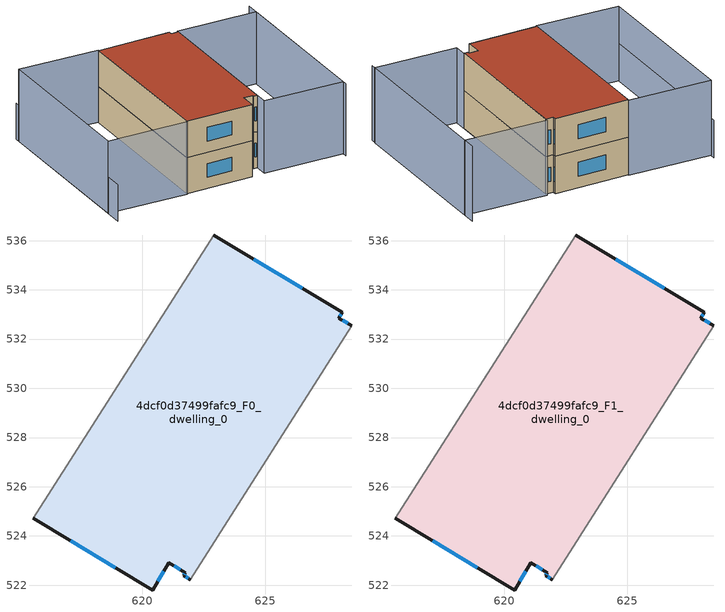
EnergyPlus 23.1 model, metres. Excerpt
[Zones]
4dcf0d37499fafc9_F0_dwelling_0
 floor ground (EU_floor_Construction): 628.12,533.09 627.98,532.85 628.5,532.54 621.94,522.23 621.68,522.38 621.75,522.51 621.08,522.91 620.42,521.8 615.57,524.72 622.9,536.23 z0
 wall outside (EU_wall_Construction): 615.57,524.72 620.42,521.8 621.08,522.91 621.75,522.51 621.68,522.38 621.94,522.23 / 628.5,532.54 627.98,532.85 628.12,533.09 622.9,536.23 z0:3
 wall adiabatic (EU_wall_Construction): 622.9,536.23 615.57,524.72 / 621.94,522.23 628.5,532.54 z0:3
 window (EU_Window_Construction): 621.73,522.47 621.7,522.42 / 621.29,522.79 621.54,522.63 / 620.62,522.15 620.87,522.57 / 617.08,523.81 618.91,522.71 / 626.49,534.07 624.53,535.25 / 628.02,532.93 628.08,533.02 / 628.34,532.64 628.14,532.75 / 621.76,522.33 621.86,522.28 z0.93:2.07
4dcf0d37499fafc9_F1_dwelling_0
 floor to 4dcf0d37499fafc9_F0_dwelling_0 (EU_floor_Construction): 628.12,533.09 627.98,532.85 628.5,532.54 621.94,522.23 621.68,522.38 621.75,522.51 621.08,522.91 620.42,521.8 615.57,524.72 622.9,536.23 z3
 wall outside (EU_wall_Construction): 615.57,524.72 620.42,521.8 621.08,522.91 621.75,522.51 621.68,522.38 621.94,522.23 / 628.5,532.54 627.98,532.85 628.12,533.09 622.9,536.23 z3:6
 wall adiabatic (EU_wall_Construction): 622.9,536.23 615.57,524.72 / 621.94,522.23 628.5,532.54 z3:6
 window (EU_Window_Construction): 621.73,522.47 621.7,522.42 / 621.29,522.79 621.54,522.63 / 620.62,522.15 620.87,522.57 / 617.08,523.81 618.91,522.71 / 626.49,534.07 624.53,535.25 / 628.02,532.93 628.08,533.02 / 628.34,532.64 628.14,532.75 / 621.76,522.33 621.86,522.28 z3.93:5.07
 roof outside (EU_roof_Construction): 621.94,522.23 628.5,532.54 627.98,532.85 628.12,533.09 622.9,536.23 615.57,524.72 620.42,521.8 621.08,522.91 621.75,522.51 621.68,522.38 z6
shading: 626.86,517.39 634.88,529.99 / 609.85,528.27 617.26,539.92 / 617.26,539.92 622.95,536.3 / 622.95,536.3 615.53,524.65 / 615.53,524.65 609.85,528.27 / 634.29,529.06 627.06,517.71 / 627.06,517.71 621.37,521.33 / 621.37,521.33 628.6,532.68 / 628.6,532.68 634.29,529.06 z0:6; 617.49,540.27 609.05,527.01 z0:3
[Building]
EU S2 Campaign: North Axis=0; Terrain=City; Solar Distribution=FullExterior
[Site:Location]
Montreal-Trudeau.Intl.AP: Latitude=45.4667; Longitude=-73.75; Time Zone=-5; Elevation=36
[SizingPeriod:WeatherFileDays]
AnnualSizingPeriod: Begin Month=1; Begin Day of Month=1; End Month=12; End Day of Month=31; Day of Week for Start Day=Monday; Use Weather File Daylight Saving Period=No; Use Weather File Rain and Snow Indicators=No
[MATERIAL]
EU_InternalMass_Material: Roughness=MediumRough; Thickness=0.1; Conductivity=1; Density=1800; Specific Heat=900; Thermal Absorptance=0.9; Solar Absorptance=0.7; Visible Absorptance=0.7
[MATERIAL:NOMASS] Roughness=MediumRough; Thermal Absorptance=0.9; Solar Absorptance=0.7; Visible Absorptance=0.7
Name | Thermal Resistance
EU_wall_NoMass; EU_floor_NoMass | 1.51479
EU_roof_NoMass | 2.84114
[WINDOWMATERIAL:SIMPLEGLAZINGSYSTEM]
EU_Window_SimpleGlazing: UFactor=3.53504; Solar Heat Gain Coefficient=0.8; Visible Transmittance=0.8
[CONSTRUCTION]
EU_wall_Construction: EU_wall_NoMass
EU_roof_Construction: EU_roof_NoMass
EU_floor_Construction: EU_floor_NoMass
EU_Window_Construction: EU_Window_SimpleGlazing
EU_InternalMass_Construction: EU_InternalMass_Material
[ZONE] Type=1; Multiplier=1; Ceiling Height=autocalculate; Floor Area=autocalculate; Part of Total Floor Area=Yes
Name | Volume
4dcf0d37499fafc9_F0_dwelling_0 | 270.083
4dcf0d37499fafc9_F1_dwelling_0 | 270.081
[INTERNALMASS] Construction=EU_InternalMass_Construction; Surface Area=90.0277
Name | Zone or ZoneList
4dcf0d37499fafc9_F0_dwelling_0_EU_InternalMass | 4dcf0d37499fafc9_F0_dwelling_0
4dcf0d37499fafc9_F1_dwelling_0_EU_InternalMass | 4dcf0d37499fafc9_F1_dwelling_0
[OTHEREQUIPMENT] Fuel Type=Electricity; Design Level Calculation Method=Watts/Area; Power per Zone Floor Area=1; Fraction Latent=0; Fraction Radiant=0; Fraction Lost=0; Carbon Dioxide Generation Rate=0; EndUse Subcategory=EU_Step8_InternalGains
Name | Zone or ZoneList or Space or SpaceList | Schedule
EU_Step8_InternalGain_4dcf0d37499fafc9_F0_dwelling_0_f000 | 4dcf0d37499fafc9_F0_dwelling_0 | EU_Step8_GainSchedule_4dcf0d37499fafc9_F0_dwelling_0_f000
EU_Step8_InternalGain_4dcf0d37499fafc9_F1_dwelling_0_f000 | 4dcf0d37499fafc9_F1_dwelling_0 | EU_Step8_GainSchedule_4dcf0d37499fafc9_F1_dwelling_0_f000
[ZONEVENTILATION:DESIGNFLOWRATE] Schedule=EU_AlwaysOn; Design Flow Rate Calculation Method=AirChanges/Hour; Air Changes per Hour=0.775154; Ventilation Type=Natural; Fan Pressure Rise=0; Fan Total Efficiency=1; Constant Term Coefficient=1; Temperature Term Coefficient=0; Velocity Term Coefficient=0; Velocity Squared Term Coefficient=0; Minimum Indoor Temperature=-100; Maximum Indoor Temperature=100; Delta Temperature=-100; Minimum Outdoor Temperature=-100; Maximum Outdoor Temperature=100; Maximum Wind Speed=40
Name | Zone or ZoneList or Space or SpaceList
EU_ConstantAir_4dcf0d37499fafc9_F0_dwelling_0 | 4dcf0d37499fafc9_F0_dwelling_0
EU_ConstantAir_4dcf0d37499fafc9_F1_dwelling_0 | 4dcf0d37499fafc9_F1_dwelling_0
[HVACTEMPLATE:THERMOSTAT] Constant Heating Setpoint=20; Constant Cooling Setpoint=50
EU_HeatOnly_4dcf0d37499fafc9_F0_dwelling_0; EU_HeatOnly_4dcf0d37499fafc9_F1_dwelling_0
[HVACTEMPLATE:ZONE:IDEALLOADSAIRSYSTEM] System Availability Schedule=EU_AlwaysOn; Maximum Heating Supply Air Temperature=50; Minimum Cooling Supply Air Temperature=13; Maximum Heating Supply Air Humidity Ratio=0.0156; Minimum Cooling Supply Air Humidity Ratio=0.0077; Heating Limit=NoLimit; Cooling Limit=NoLimit; Heating Availability Schedule=EU_AlwaysOn; Cooling Availability Schedule=EU_CoolingOff; Dehumidification Control Type=ConstantSensibleHeatRatio; Cooling Sensible Heat Ratio=0.7; Dehumidification Setpoint=60; Humidification Control Type=None; Humidification Setpoint=30; Outdoor Air Method=None; Outdoor Air Flow Rate per Person=0.00944; Outdoor Air Flow Rate per Zone Floor Area=0; Outdoor Air Flow Rate per Zone=0; Demand Controlled Ventilation Type=None; Outdoor Air Economizer Type=NoEconomizer; Heat Recovery Type=None; Sensible Heat Recovery Effectiveness=0.7; Latent Heat Recovery Effectiveness=0.65
Name | Template Thermostat
4dcf0d37499fafc9_F0_dwelling_0 | EU_HeatOnly_4dcf0d37499fafc9_F0_dwelling_0
4dcf0d37499fafc9_F1_dwelling_0 | EU_HeatOnly_4dcf0d37499fafc9_F1_dwelling_0
[SIZING:ZONE] Zone Cooling Design Supply Air Temperature Input Method=SupplyAirTemperature; Zone Cooling Design Supply Air Temperature=13; Zone Heating Design Supply Air Temperature Input Method=SupplyAirTemperature; Zone Heating Design Supply Air Temperature=50; Zone Cooling Design Supply Air Humidity Ratio=0.008; Zone Heating Design Supply Air Humidity Ratio=0.008; Cooling Design Air Flow Method=DesignDay; Cooling Design Air Flow Rate=0; Cooling Minimum Air Flow per Zone Floor Area=0.000762; Cooling Minimum Air Flow=0; Cooling Minimum Air Flow Fraction=0.2; Heating Design Air Flow Method=DesignDay; Heating Design Air Flow Rate=0; Heating Maximum Air Flow per Zone Floor Area=0.002032; Heating Maximum Air Flow=0.141576; Heating Maximum Air Flow Fraction=0.3; Account for Dedicated Outdoor Air System=No; Dedicated Outdoor Air System Control Strategy=NeutralSupplyAir; Dedicated Outdoor Air Low Setpoint Temperature for Design=autosize; Dedicated Outdoor Air High Setpoint Temperature for Design=autosize; Zone Load Sizing Method=Sensible Load Only No Latent Load; Zone Latent Cooling Design Supply Air Humidity Ratio Input Method=HumidityRatioDifference; Zone Cooling Design Supply Air Humidity Ratio Difference=0.005; Zone Latent Heating Design Supply Air Humidity Ratio Input Method=HumidityRatioDifference; Zone Humidification Design Supply Air Humidity Ratio Difference=0.005
4dcf0d37499fafc9_F0_dwelling_0; 4dcf0d37499fafc9_F1_dwelling_0
[SCHEDULE:CONSTANT]
Name | Hourly Value
EU_AlwaysOn | 1
EU_CoolingOff | 0
[SCHEDULE:FILE] Column Number=1; Rows to Skip at Top=0; Number of Hours of Data=8760; Column Separator=Comma; Interpolate to Timestep=No; Minutes per Item=60; Adjust Schedule for Daylight Savings=Yes
Name | File
EU_Step8_GainSchedule_4dcf0d37499fafc9_F0_dwelling_0_f000 | ../../schedules/4dcf0d37499fafc9/4dcf0d37499fafc9_F0_dwelling_0_f000_gain.csv
EU_Step8_GainSchedule_4dcf0d37499fafc9_F1_dwelling_0_f000 | ../../schedules/4dcf0d37499fafc9/4dcf0d37499fafc9_F1_dwelling_0_f000_gain.csv
